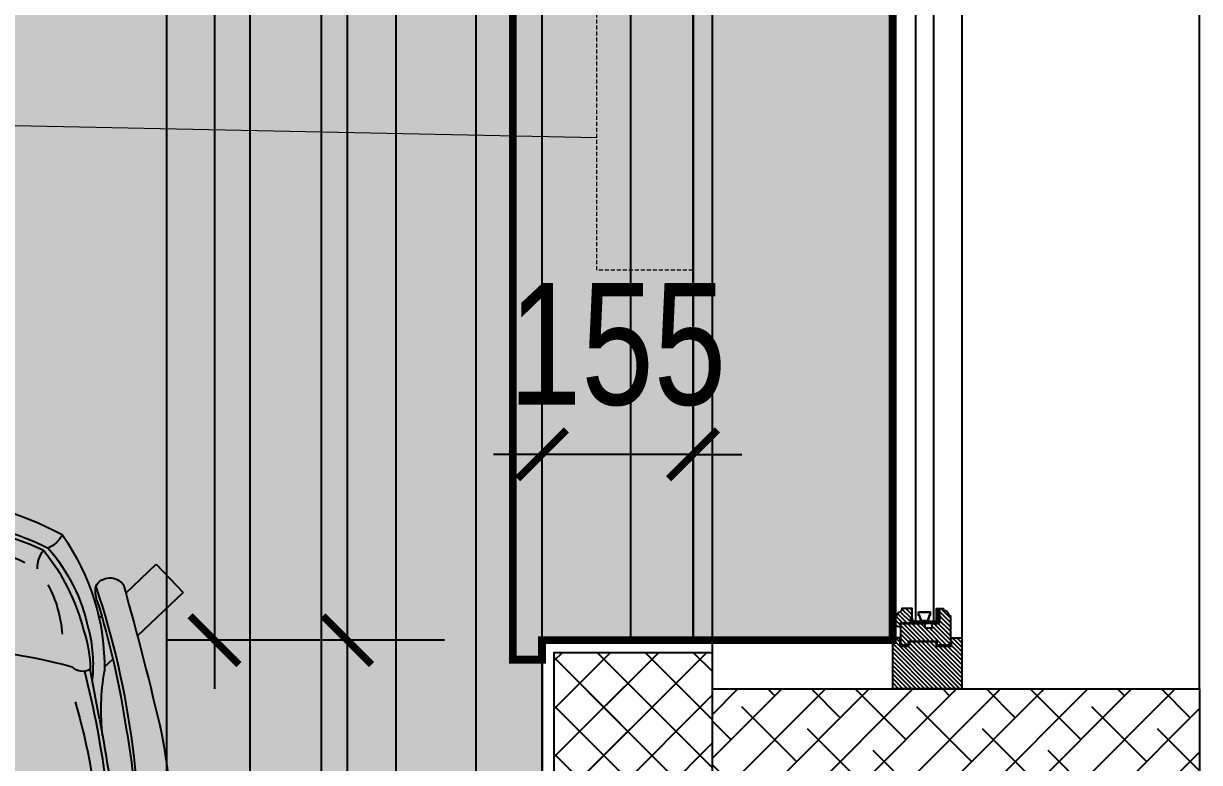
# Model space of a CAD drawing. Header units: metres. Extents: x -577923 to -19598, y 119734 to 247764.
# Drawn here: x -539580 to -538372, y 189088 to 189846 of the extents above; entities that cross this region are included whole.
import ezdxf

# ---------------------------------------------------------------- set-up
doc = ezdxf.new("R2010")
doc.units = ezdxf.units.M
doc.linetypes.add('HIDDEN', pattern=[9.524999999999999, 6.35, -3.175])
for name, color, linetype in [('ceiling', 232, 'Continuous'), ('cornice', 4, 'Continuous'), ('dim', 4, 'Continuous'), ('doors & windows', 4, 'Continuous'), ('floor', 172, 'Continuous'), ('floor hatch', 252, 'Continuous'), ('furniture', 34, 'Continuous'), ('Gypsum_wall', 3, 'Continuous'), ('wall', 5, 'Continuous'), ('windows', 7, 'Continuous')]:
    doc.layers.add(name, color=color, linetype=linetype)
doc.layers.add('Hitting', color=150, linetype='HIDDEN', lineweight=18)
doc.styles.add('KOTE', font='romrust.shx', dxfattribs={"width": 0.8})
doc.dimstyles.new('ayala 50', dxfattribs={"dimscale": 50, "dimtxt": 2.5, "dimasz": 1, "dimexe": 1, "dimexo": 2, "dimgap": 1, "dimtad": 1, "dimdec": 0, "dimzin": 9, "dimdsep": 46, "dimtxsty": 'KOTE', "dimblk": 'ARCHTICK', "dimcen": 0, "dimdle": 1, "dimclrd": 4, "dimclre": 4, "dimclrt": 3, "dimadec": 0, "dimazin": 0, "dimtfac": 0.6666666666666667, "dimtdec": 0, "dimtix": 1, "dimtmove": 2, "dimatfit": 0, "dimfxl": 1, "dimtvp": 1, "dimtolj": 1, "dimarcsym": 0})
pattern_1 = [(45, (0, 0), (-24.69570433294017, 24.69570433294017), []), (135, (0, 0), (-24.69570433294017, -24.69570433294017), [])]

# ---------------------------------------------------------------- blocks, each defined once
blk = doc.blocks.new('chair(top)')
h = blk.add_hatch(color=254)
edge = h.paths.add_edge_path()
edge.add_line((-268.7258775819937, 217.8700059060102), (-268.8082901656599, 220.8151209216048))
edge.add_ellipse((-264.8151906370331, 240.5647524405467), major_axis=(-14.24768031961131, 14.2476803196113), ratio=0.9999999999991576, start_angle=74.44572454939811, end_angle=123.5696855099821, ccw=False)
edge.add_ellipse((-269.2934629281954, 239.6549229735938), major_axis=(11.21819662684667, 11.21819662684667), ratio=0.9999999999996725, start_angle=64.62616845629191, end_angle=169.5417827002394, ccw=False)
edge.add_ellipse((-199.7111331898341, -330.5546092239638), major_axis=(-417.1423224938641, 417.1423224938641), ratio=0.9999999999999156, start_angle=304.4125378387086, end_angle=322.29530560955857, ccw=False)
edge.add_ellipse((-754.7219521359948, -2650.423126653714), major_axis=(-2103.410748130997, 2103.410748130997), ratio=0.9999999999999782, start_angle=300.10151816898457, end_angle=302.1137096617236, ccw=False)
edge.add_line((10.08759975196153, 224.2490111837433), (54.37378485003137, 271.0850518966581))
edge.add_line((54.37378485003137, 271.0850518966581), (83.43815236988303, 243.6030115671456))
edge.add_line((83.43815236988303, 243.6030115671456), (53.80265087159933, 212.2611935341083))
edge.add_ellipse((-754.7219521353836, -2650.423126653885), major_axis=(-2103.410748562303, 2103.410748562302), ratio=0.9999999998586856, start_angle=299.0562210493645, end_angle=299.2284193854286, ccw=False)
edge.add_ellipse((52.85564905080537, 196.0846871638896), major_axis=(-11.82700587491875, 11.82700587491875), ratio=0.9999999999995888, start_angle=163.7727397053436, end_angle=280.19489465516006, ccw=False)
edge.add_ellipse((56.92524343710102, 218.0836809898028), major_axis=(26.07484310239823, 26.07484310239823), ratio=0.9999999999998664, start_angle=207.1728532711554, end_angle=231.1979395816537, ccw=False)
edge.add_ellipse((-218.2791082765034, -674.8299108590254), major_axis=(634.6207870617633, 634.6207870617632), ratio=0.9999999999991646, start_angle=27.89886255482355, end_angle=28.91341477611117)
edge.add_line((30.40593617323611, 187.517371510723), (27.9968867872085, 184.9696168356822))
edge.add_ellipse((-548.4495624315896, -2001.232787197321), major_axis=(587.0701330397267, 2183.613920179248), ratio=0.3197021209612336, start_angle=353.4974769260804, end_angle=360.8664433436097, ccw=False)
edge.add_ellipse((-167.8147776433034, -4.695928454431851), major_axis=(-226.2741699807234, 226.2741699807234), ratio=0.9999999999999298, start_angle=199.8922707132662, end_angle=253.3134861441613, ccw=False)
edge.add_ellipse((-659.5039093939413, 1967.43085890685), major_axis=(-708.263130267219, 2147.366860089802), ratio=0.3197021209613926, start_angle=179.133556656394, end_angle=186.5025230739189, ccw=False)
edge.add_line((38.29691425853525, -183.1145302273944), (40.84466893356876, -185.5235796134257))
edge.add_ellipse((-255.6752539186273, 661.5673376411287), major_axis=(634.6207870683817, 634.6207870683816), ratio=0.9999999999921979, start_angle=244.2923420815168, end_angle=245.3068943028054)
edge.add_ellipse((69.03180125441577, -214.5590493780692), major_axis=(-26.07484310241184, 26.07484310241184), ratio=0.9999999999997788, start_angle=312.00781727580124, end_angle=336.03290358611747, ccw=False)
edge.add_ellipse((63.73835130673251, -192.8220598102162), major_axis=(-11.82700587491932, 11.82700587491932), ratio=0.9999999999995678, start_angle=173.010862202313, end_angle=289.4330171521126, ccw=False)
edge.add_ellipse((-901.7574218459631, 2604.070184822682), major_axis=(-2103.41074793095, 2103.410747930949), ratio=0.9999999996930369, start_angle=153.9773374616437, end_angle=154.1495357977531, ccw=False)
edge.add_line((65.58849095692858, -208.9202943118325), (96.93030898991856, -238.5557958101526))
edge.add_line((96.93030898991856, -238.5557958101526), (69.44826866047515, -267.6201633300552))
edge.add_line((69.44826866047515, -267.6201633300552), (22.61222794761125, -223.3339782319308))
edge.add_ellipse((-901.7574218456575, 2604.070184822791), major_axis=(-2103.410748130788, 2103.410748130788), ratio=0.9999999999994623, start_angle=151.0920471957012, end_angle=153.1042386884402, ccw=False)
edge.add_ellipse((-217.883832038744, 318.8691301071085), major_axis=(-417.1423224938707, 417.1423224938706), ratio=0.9999999999998921, start_angle=130.9104512478701, end_angle=148.7932190187255, ccw=False)
edge.add_ellipse((-255.4701187021274, -254.3392807485179), major_axis=(11.21819662684518, 11.21819662684518), ratio=0.9999999999997722, start_angle=103.66397415717847, end_angle=208.5795884010857, ccw=False)
edge.add_ellipse((-250.9479749099992, -254.9972533136533), major_axis=(-14.24768031964553, 14.24768031964553), ratio=0.9999999999990276, start_angle=-30.363928652567722, end_angle=18.76003230794572, ccw=False)
edge.add_line((-256.0392612595751, -235.5018284070575), (-256.4378955271532, -221.2561426769753))
edge.add_ellipse((-295.7004372587544, 195.4732743575805), major_axis=(-295.97715638611, 295.9771563861099), ratio=0.9999999999998843, start_angle=132.2876374217565, end_angle=140.3822860605126, ccw=False)
edge.add_line((-315.5082297867921, -222.63269972118), (-460.006585750496, -282.4357960835187))
edge.add_ellipse((-453.9273444394785, -258.2746066892141), major_axis=(-17.61704072573552, 17.61704072573552), ratio=0.9999999999999213, start_angle=14.089224986627073, end_angle=120.87687039063141, ccw=False)
edge.add_line((-475.3029883108975, -245.4760873628838), (-393.3400231896667, -211.5543235573568))
edge.add_ellipse((-64.68620707647642, -1.810101617313194), major_axis=(275.6863883864078, 275.6863883864078), ratio=0.9999999999999918, start_angle=136.6028784287194, end_angle=167.5456914886425, ccw=False)
edge.add_ellipse((-64.68620707647642, -1.810101617316832), major_axis=(-275.6863883864233, 275.6863883864233), ratio=0.9999999999998269, start_angle=15.660065368797405, end_angle=46.602878428724125, ccw=False)
edge.add_line((-404.5550088999589, 189.2269812489831), (-488.2866812199645, 218.5121440731491))
edge.add_ellipse((-467.6602035633114, 232.4860006397394), major_axis=(17.61704072573502, 17.61704072573502), ratio=0.9999999999996753, start_angle=62.32888646681948, end_angle=169.1165318708087, ccw=False)
edge.add_line((-475.0810695609252, 256.269419143191), (-346.3167110529757, 211.2340687151736))
edge.add_ellipse((-272.0076456527895, -200.6920375279806), major_axis=(-295.9771563863061, 295.9771563863061), ratio=0.999999999999935, start_angle=314.5507772149108, end_angle=325.22584737304743, ccw=False)
edge = h.paths.add_edge_path(flags=16)
edge.add_ellipse((-225.570224367184, 209.9252218375368), major_axis=(-24.10597093469982, 24.10597093469982), ratio=0.9999999999997591, start_angle=211.2676183798251, end_angle=251.1054033958742)
edge.add_ellipse((-239.1196741265012, -672.6916662506337), major_axis=(635.4793251658017, 635.4793251658017), ratio=0.9999999999999271, start_angle=395.1525654517351, end_angle=402.1833257481602, ccw=False)
edge.add_ellipse((-218.279108276547, -674.8299108590072), major_axis=(-634.6207870621439, 634.6207870621438), ratio=0.9999999999998513, start_angle=301.82686545011296, end_angle=306.4868929364221, ccw=False)
edge.add_line((-13.74636836636637, 199.0427600996118), (-21.89174788976379, 190.4283959105342))
edge.add_ellipse((-548.4495624315896, -2001.232787197321), major_axis=(587.0701330408556, 2183.613920179092), ratio=0.319702120963795, start_angle=4.802875289350225, end_angle=5.122785823531273)
edge.add_ellipse((-66.25761061967933, 425.8541437317363), major_axis=(-168.8879684536302, 168.8879684536301), ratio=0.9999999999999392, start_angle=128.689181425494, end_angle=144.6893949273848, ccw=False)
edge.add_ellipse((-278.8927535450784, -824.1789120136236), major_axis=(-728.069720567609, 728.0697205676091), ratio=0.9999999999995693, start_angle=-55.42886302752728, end_angle=-49.81566218188388)
edge = h.paths.add_edge_path(flags=16)
edge.add_ellipse((-42.33938688067428, -428.8929925017619), major_axis=(-168.8879684536613, 168.8879684536612), ratio=0.9999999999999521, start_angle=308.51636193005004, end_angle=324.51657543194045, ccw=False)
edge.add_ellipse((-659.5039093939413, 1967.43085890685), major_axis=(-708.2631302708895, 2147.366860089051), ratio=0.3197021209699953, start_angle=174.8772141763657, end_angle=175.1971247105425)
edge.add_line((-11.20838732554694, -191.3546305901727), (-2.594023136480246, -199.5000101135738))
edge.add_ellipse((-255.6752539187437, 661.5673376410887), major_axis=(-634.6207870618618, 634.6207870618617), ratio=0.9999999999993446, start_angle=146.7188639209919, end_angle=151.3788914073059, ccw=False)
edge.add_ellipse((-276.363632878827, 658.2669966050162), major_axis=(-635.4793251658646, 635.4793251658641), ratio=0.9999999999997161, start_angle=141.0224311092699, end_angle=148.0531914056933, ccw=False)
edge.add_ellipse((-213.4778395521716, -222.2110188643601), major_axis=(24.1059709346948, 24.1059709346948), ratio=0.9999999999999242, start_angle=292.1003534615298, end_angle=331.8765284087744)
edge.add_ellipse((-327.7865533689765, 822.2378003765989), major_axis=(-738.8796952597296, 738.8796952597297), ratio=0.9999999999996969, start_angle=143.0833324076496, end_angle=148.6141338056812)
at = {"color": 0}
for p, q in [((10.08759975196153, 224.2490111837433), (54.37378485003137, 271.0850518966545)), ((83.43815236988303, 243.6030115671529), (54.37378485003137, 271.0850518966545)), ((-327.5775521305623, 204.6800455477714), (-475.0810695609252, 256.269419143191)), ((53.80265087159933, 212.2611935341083), (83.43815236988303, 243.6030115671492)), ((-404.5550088999589, 189.2269812489831), (-488.2866812199645, 218.5121440731491)), ((-268.2163645970286, 199.6619328683955), (-268.8082901656599, 220.8151209216048)), ((-21.89174788976379, 190.4283959105305), (-13.74636836636637, 199.0427600996118)), ((-75.48967101048038, 185.1764377170548), (-24.16564088818268, 175.8014779471596)), ((27.9968867872085, 184.9696168356822), (30.40593617323611, 187.517371510723)), ((107.3398084499058, -126.8196339086753), (121.9489233599888, -140.4788345274683)), ((-65.01613684107724, -189.1081845535045), (-14.2966859578446, -176.8777617977285)), ((-11.20838732556149, -191.3546305901655), (-2.594023136480246, -199.5000101135738)), ((38.29691425853525, -183.1145302273981), (40.84466893356876, -185.5235796134257)), ((-393.3400231896667, -211.5543235573568), (-475.3029883108975, -245.4760873628838)), ((-256.6311868282064, -214.3486403538482), (-256.0392612595751, -235.5018284070575)), ((65.58849095692858, -208.9202943118325), (96.93030898991856, -238.5557958101526)), ((-315.6188610171375, -222.6784863329704), (-460.006585750496, -282.4357960835187)), ((22.61222794761125, -223.3339782319308), (69.4482686604606, -267.6201633300589)), ((96.93030898991856, -238.5557958101563), (69.4482686604606, -267.6201633300589))]:
    blk.add_line(p, q, dxfattribs=at)
for centre, major_axis, ratio, start_param, end_param in [((-467.6602035633114, 232.4860006397394), (-17.61704072573153, 17.61704072573153), 0.9999999999996958, -0.4829520388474187, 1.380843973905084), ((-269.2934629281954, 239.6549229735938), (11.21819662684459, 11.21819662684459), 0.9999999999996083, 1.127939422510819, 3.754533569509473), ((-199.7111331898341, -330.5546092239638), (-417.142322493864, 417.1423224938642), 0.999999999999916, -0.9701842375422975, -0.658071060571439), ((-754.7219521359657, -2650.423126653717), (2103.410748130088, 2103.410748130087), 0.9999999999992716, 0.5071267255587925, 0.5604899686269389), ((-264.54363499998, 240.8816365198581), (14.52539675992373, 14.52539675992373), 0.9999999999992834, 2.877054109961037, 3.880504056685858), ((-212.3372297121387, -631.7594183345209), (-606.6008140146446, 606.6008140146447), 0.999999999999912, -1.109562378968135, -0.7157752201058359), ((-272.0076456528041, -200.6920375279806), (-295.9771563863455, 295.9771563863455), 0.9999999999999962, -0.793244336637264, -0.6069234579313644), ((-218.996253493955, 634.6684616142229), (294.7986010413947, 294.7986010413946), 0.999999999999832, 3.815218156581885, 3.902831687238235), ((-265.0786304672074, 222.1614568777877), (0.223933229909275, 0.223933229909275), 0.999999999985031, 1.86914438863439, 3.536355757859214), ((-257.463549141743, 185.4177334128435), (26.677194891962, 26.677194891962), 0.9999999999980165, 0.8383478686643068, 0.9962201220589038), ((-225.6579813017015, 756.9779987772672), (-379.4110909380073, 379.4110909380074), 0.9999999999998536, 2.282434797790377, 2.350300831238549), ((-246.5387414926663, -70.94216794437307), (-208.1142977247922, 208.1142977247922), 0.9999999999995169, -0.7944892665429938, -0.7414807916117142), ((-205.0126554415037, -226.5385492308378), (-319.3128716225431, 319.3128716225431), 0.9999999999998874, -0.8076679132340324, -0.6992587703622899), ((-228.9706138271431, 212.6711950944664), (-3.685190877627701, 3.685190877627702), 0.9999999999976901, -1.302835839238257, -0.7668235589418706), ((-229.1573701032321, 180.887371274559), (-27.95410382369728, 27.95410382369729), 0.9999999999998069, -1.350670574225882, -0.7939242035359348), ((-225.570224367184, 209.9252218375368), (-24.10597093469959, 24.10597093469959), 0.9999999999998869, 3.538483607369089, 4.382616058806517), ((-239.1196741265012, -672.6916662506337), (635.4793251657975, 635.4793251657974), 0.9999999999999218, 0.6135280076555872, 0.7362379237466978), ((-284.3064884749183, -211.7034959422163), (-295.9771563862092, 295.9771563862092), 0.9999999999999063, -0.8233857642569696, -0.4940114430146763), ((-205.5406695541169, 78.95897964039978), (-96.1777976965524, 96.17779769655242), 0.9999999999997707, -0.6315818166713134, -0.30650278543162), ((-227.8863733700709, 215.2797709205297), (-1.72057193039827, 1.72057193039827), 0.9999999999967231, 3.023895299804479, 4.83682138223733), ((-223.6543698022142, 187.3157356743213), (-22.04777923979486, 22.04777923979487), 0.9999999999993134, 4.243185449467387, 4.971126998669017), ((-218.2791082765616, -674.8299108590072), (-634.6207870620703, 634.6207870620705), 0.9999999999998939, -1.084869454722596, -0.9339799112316637), ((52.85564905080537, 196.0846871638896), (-11.82700587491875, 11.82700587491875), 0.9999999999995888, 2.858373532869894, 4.890323459011205), ((-279.1277403439308, -218.7589347211979), (-295.9771563863034, 295.9771563863035), 0.9999999999998864, -0.8233857642570708, -0.4940114430147511), ((-263.4396234798623, -764.5135380489774), (-681.6704228441729, 681.670422844173), 0.9999999999999404, -1.033988474929463, -0.7856146672856712), ((-278.8927535450493, -824.1789120136273), (-728.0697205669901, 728.0697205669902), 0.9999999999999567, -0.9842527318439857, -0.8696787768969425), ((-64.68620707647642, -1.810101617316832), (-275.6863883864401, 275.6863883864402), 0.9999999999999973, 0.2733197017629434, 0.8133736694877909), ((-64.68620707647642, -1.810101617316832), (-270.0617312782004, 270.0617312782004), 0.9999999999999972, 0.2827795221934541, 0.8133736694877953), ((-410.5318224100774, 144.9258322912283), (-27.49263066949573, 27.49263066949573), 0.9999999999999265, 4.438288973810573, 5.206777512342492), ((-229.3899044121645, -412.7541804375833), (-422.9538282293844, 422.9538282293844), 0.9999999999999293, -1.076511597121385, -0.6020349330795471), ((-66.25761061967933, 425.8541437317363), (-168.8879684536001, 168.8879684536001), 0.9999999999999085, 2.246049927571246, 2.525306334201293), ((-548.4495624315896, -2001.232787197321), (587.070133039725, 2183.613920179243), 0.3197021209613728, -0.1134904373267702, 0.08940947949422928), ((56.92524343710102, 218.0836809898028), (-26.07484310244038, 26.07484310244038), 0.9999999999994462, 2.069394451264315, 2.464368942731535), ((-19.40055086740176, 32.45492723689313), (-103.3723086186273, 103.3723086186274), 0.9999999999998354, -1.043338318194928, -0.6777708184690228), ((-11.68627882916189, 168.0753543276296), (10.37852262089191, 10.37852262089191), 0.9999999999996537, 1.801840403774142, 3.18673180230197), ((-26.35622059737216, 43.40956021261809), (-93.6280367220868, 93.62803672208682), 0.9999999999999528, -1.108817819540306, -0.8019428276806895), ((-21.7194618392532, -7.837163405176398), (131.4617060589698, 131.4617060589698), 0.9999999999999908, 0.07103730960031739, 0.570694954984682), ((-650.8439131820196, -9.247181322436518), (460.26259335768, 460.2625933576799), 0.9999999999999509, 5.511994174035144, 5.756436210047836), ((-37.00312651848071, -38.86902561802344), (-151.6096374676092, 151.6096374676092), 0.9999999999997238, -1.465989034129342, -1.033871354875439), ((3.339296885838849, 22.6213354262909), (88.09684735578182, 88.0968473557818), 0.9999999999998872, 0.2916496971965489, 0.7169744699224708), ((126.8523993714334, 120.8587927128065), (20.67831095704464, 20.67831095704464), 0.9999999999992967, 1.244159130468729, 1.942153830467003), ((-167.8147776433034, -4.695928454450041), (-226.2741699807216, 226.2741699807216), 0.9999999999999346, 3.4887782732345, 4.421154372920699), ((-70.45588349200261, -1.971553356150253), (-251.84697260246, 251.8469726024601), 0.9999999999999514, 0.3729909171842971, 0.8133736694878078), ((79.36425234892522, 152.9096430823629), (22.09207425052567, 22.09207425052566), 0.999999999999356, 3.910415488281132, 4.562667802240806), ((-186.608609732255, -4.543462701294629), (-221.8780491035966, 221.8780491035968), 0.9999999999998669, 3.952805259139653, 4.362277162439131), ((-175.765761853414, -4.247718547881959), (-217.743680197076, 217.743680197076), 0.9999999999999066, 3.952789121619202, 4.387584914305041), ((-153.0807297657302, -4.283628443412454), (186.6209724193957, 186.6209724193957), 0.9999999999999563, 5.525762649872446, 5.940487126817846), ((-153.0807297657302, -4.283628443343332), (186.6209724194643, 186.6209724194643), 0.9999999999999141, 5.111038172926849, 5.525762649872204), ((-186.5706740488531, -5.899140995043126), (221.8780491036628, 221.8780491036627), 0.9999999999998429, 5.118451810510898, 5.527923713810384), ((-175.7282550434757, -5.588070520843758), (-217.7436801970631, 217.7436801970632), 0.9999999999999406, 3.52234773185016, 3.957143524536046), ((-70.45588349200261, -1.97155335615389), (-251.846972602529, 251.846972602529), 0.9999999999997325, 0.8133736694879277, 1.253756421791367), ((-650.3425596018787, -27.16366799540629), (-460.2625933576238, 460.262593357624), 0.9999999999998148, 3.72429276290228, 3.968734798914982), ((-64.68620707647642, -1.810101617316832), (-275.6863883864777, 275.6863883864779), 0.999999999999806, 0.8133736694878859, 1.353427637212674), ((-64.68620707647642, -1.810101617316832), (-270.0617312781703, 270.0617312781703), 0.9999999999999671, 0.8133736694878104, 1.343967816782137), ((87.7910454046505, -148.2321687261137), (22.09207425051094, 22.09207425051094), 0.9999999999998455, 0.2056721903244237, 0.8579245042842272), ((4.599097730504582, -22.39919686567009), (-88.0968473558013, 88.09684735580132), 0.9999999999998179, 2.480569195847981, 2.905893968573967), ((-39.11884900723817, 36.73891910473685), (151.6096374676113, 151.6096374676113), 0.9999999999998019, 4.231415020645869, 4.663532699899801), ((-22.12374262225057, 6.610307497368922), (-131.4617060589726, 131.4617060589726), 0.9999999999998674, 2.626848710785713, 3.126506356170106), ((-2.268911149876658, -168.4658597088273), (-10.37852262088943, 10.37852262088943), 0.9999999999997222, 0.01081186346840668, 1.395703261996232), ((-23.8874352833227, -44.81551871414558), (93.62803672210792, 93.62803672210791), 0.999999999999948, 3.999486493451179, 4.306361485310775), ((-255.7074681394151, 306.0402396430727), (-357.2825548735469, 357.282554873547), 0.9999999999999183, 2.212389642273598, 2.633478913276216), ((-247.3340929910046, 618.8965246472799), (-606.600814014658, 606.600814014658), 0.9999999999999425, 2.342522559081317, 2.736309717943634), ((-305.780371738525, 748.5851650539116), (-681.6704228442118, 681.6704228442118), 0.9999999999999303, 2.412362006261237, 2.660735813905037), ((-255.6752539187291, 661.5673376410923), (634.620787062117, 634.6207870621168), 0.9999999999999492, 4.131523577002064, 4.282413120493006), ((-17.55525318927539, -33.48905435172492), (-103.3723086186235, 103.3723086186235), 0.9999999999999803, 2.30451815744461, 2.670085657170468), ((69.03180125441577, -214.5590493780692), (-26.07484310240746, 26.07484310240747), 0.9999999999998431, -0.8376216037563717, -0.4426471122890365), ((63.73835130673251, -192.8220598102162), (11.82700587491863, 11.82700587491863), 0.9999999999996483, 4.590405513938742, 6.622355440079944), ((-401.7848849478323, -167.6567335483742), (27.49263066950813, 27.49263066950813), 0.9999999999997372, 4.27395146060771, 5.042439999139619), ((-324.5459165309294, 807.2930044605491), (-728.0697205668938, 728.0697205668939), 0.999999999999689, 2.496426115872383, 2.611000070819437), ((-42.33938688064518, -428.8929925017583), (-168.8879684536203, 168.8879684536204), 0.9999999999998903, -0.8985589952256328, -0.6193025885958406), ((-290.9243460964208, 202.8072774784632), (-295.9771563863219, 295.9771563863219), 0.9999999999999174, 2.120758781990292, 2.450133103232607), ((-295.7004372587398, 195.4732743575842), (-295.977156386233, 295.977156386233), 0.9999999999999004, 2.120758781990166, 2.450133103232456), ((-200.8034991469904, -90.32962989480075), (96.17779769653342, 96.1777976965334), 0.9999999999995393, 3.504046451202118, 3.829125482441774), ((-212.8293467210606, -199.5297750641112), (22.04777923979715, 22.04777923979715), 0.9999999999992665, 4.509601974280856, 5.237543523482532), ((-213.4778395521716, -222.211018864371), (24.10597093468131, 24.1059709346813), 0.99999999999999, 5.098112914143228, 5.942245365581105), ((-276.3636328788416, 658.2669966050125), (635.4793251660293, 635.4793251660293), 0.9999999999999992, 4.03210206881869, 4.154811984909794), ((-901.7574218455557, 2604.070184822824), (-2103.410748130856, 2103.410748130856), 0.9999999999995024, 2.637053697143621, 2.690416940211761), ((-218.6832215179602, -193.4192079029162), (27.95410382370221, 27.95410382370221), 0.9999999999999445, 3.991467869306629, 4.548214239996422), ((-215.4909279779968, -227.6867121607211), (1.720571930402755, 1.720571930402754), 0.9999999999981636, 4.643907590717196, 6.456833673143568), ((-255.4701187021274, -254.3392807485179), (11.21819662684615, 11.21819662684615), 0.9999999999998342, 1.0138064230565, 3.640400570054439), ((-250.6591234809312, -255.2984556304327), (-14.5253967599462, 14.5253967599462), 0.9999999999986536, -0.6829603909156489, 0.3204895558082239), ((-183.1617391857144, -645.9219709149475), (-294.7986010416971, 294.7986010416972), 0.9999999999999909, -0.7052880214676513, -0.6176744908113412), ((-252.240148354962, -236.6374881761367), (0.2239332299078862, 0.2239332299078861), 0.9999999999947435, 1.231984234706244, 2.899195603922476), ((-246.6917595290288, -199.525413872776), (-26.67719489185014, 26.67719489185014), 0.9999999999994872, 2.201323543712335, 2.359195797106915), ((-182.9732699608721, -768.4126480204868), (-379.411090937828, 379.411090937828), 0.9999999999998536, -0.7235534922631026, -0.6556874588149292), ((-250.1201608865813, 57.04425797130898), (-208.1142977253082, 208.1142977253082), 0.9999999999997935, 2.368228130586899, 2.421236605518206), ((-217.3602903885621, 214.7193688072402), (-319.3128716225934, 319.3128716225934), 0.9999999999998963, 2.326006109337782, 2.434415252209497), ((-216.7193480804854, -225.1428510676487), (3.685190877631348, 3.685190877631346), 0.9999999999971941, 3.96436722471106, 4.500379505009204), ((-453.9273444394785, -258.2746066892141), (-17.61704072572982, 17.61704072572982), 0.9999999999999134, 0.245903365070598, 2.109699377822958), ((-217.8838320387586, 318.8691301071085), (-417.1423224938907, 417.1423224938907), 0.9999999999998979, 2.284818399546905, 2.596931576517783)]:
    blk.add_ellipse(centre, major_axis=major_axis, ratio=ratio, start_param=start_param, end_param=end_param, dxfattribs=at)
at = {"color": 0, "extrusion": (0, 0, -1)}
blk.add_ellipse((-659.5039093939413, 1967.43085890685), major_axis=(-708.2631302672345, 2147.366860089796), ratio=0.3197021209613486, start_param=3.028102216263012, end_param=3.231002133084019, dxfattribs=at)
blk = doc.blocks.new('rqeq')
h = blk.add_hatch()
h.set_pattern_fill('ANSI31', color=4, angle=-90.00000000000001, style=0)
h.set_pattern_definition([(315, (-7117.473120226117, 123984.8033179836), (2.245064030267289, 2.245064030267288), [])])
edge = h.paths.add_edge_path()
edge.add_line((12.48749999998836, 67.125), (12.48749999998836, 82.5))
edge.add_line((12.48749999998836, 82.5), (16.23749999998836, 82.5))
edge.add_line((16.23749999998836, 82.5), (16.23749999998836, 81))
edge.add_arc((16.23750000000291, 75.00000000001455), 5.999999999985448, -1.389821591146756e-10, 90.00000000013893, ccw=False)
edge.add_line((22.23749999998836, 75), (23.73749999998836, 75))
edge.add_line((23.73749999998836, 75), (23.73750000004657, 45))
edge.add_line((23.73750000004657, 45), (10.23749999998836, 45))
edge.add_line((10.23749999998836, 45), (10.23749999998836, 48.75))
edge.add_line((10.23749999998836, 48.75), (-19.76250000001164, 48.75))
edge.add_line((-19.76250000001164, 48.75), (-19.76250000001164, 45))
edge.add_line((-19.76250000001164, 45), (-27.26250000001164, 45))
edge.add_line((-27.26250000001164, 45), (-27.26250000001164, 67.125))
edge.add_line((-27.26250000001164, 67.125), (-2.512500000011642, 67.125))
edge.add_line((-2.512500000011642, 67.125), (-2.512500000011642, 62.625))
edge.add_line((-2.512500000011642, 62.625), (4.987499999988358, 62.625))
edge.add_line((4.987499999988358, 62.625), (4.987499999988358, 67.125))
edge.add_line((4.987499999988358, 67.125), (12.48749999998836, 67.125))
h.paths.add_polyline_path([(24.73749999998836, 52.5), (35.51250000006985, 52.5), (35.51250000006985, 0), (-35.51250000001164, 0), (-35.51250000001164, 52.5), (-28.26250000001164, 52.5), (-28.26250000001164, 44), (-18.76250000001164, 44), (-18.76250000001164, 48.75), (9.237499999988358, 48.75), (9.237499999988358, 44), (24.73750000004657, 44)])
edge = h.paths.add_edge_path()
edge.add_line((-16.98749999993015, 67.875), (-16.98749999993015, 73.125))
edge.add_line((-16.98749999993015, 73.125), (-15.48749999993015, 73.125))
edge.add_line((-15.48749999993015, 73.125), (-15.48749999993015, 82.5))
edge.add_line((-15.48749999993015, 82.5), (-25.98749999993015, 82.5))
edge.add_arc((-29.85369950218969, 82.41258965158168), 3.86718750001633, -71.27921178446888, 1.2951713873516155, ccw=False)
edge.add_arc((-27.37130049767546, 75.08741034842171), 3.86718750001156, 108.7207882154792, 181.2951713874035)
edge.add_line((-31.23749999993015, 75), (-32.51250000001164, 75))
edge.add_line((-32.51250000001164, 75), (-32.51250000001164, 64.6875))
edge.add_line((-32.51250000001164, 64.6875), (-27.48749999993015, 63.75))
edge.add_line((-27.48749999993015, 63.75), (-27.48749999993015, 67.875))
edge.add_line((-27.48749999993015, 67.875), (-16.98749999993015, 67.875))
at = {"ltscale": 10}
h = blk.add_hatch(dxfattribs=at)
h.set_pattern_fill('ANGLE', color=4, scale=0.1125, angle=-135.0000000000001, style=0)
h.set_pattern_definition([(134.9999999999998, (-591.7001955174492, -1929.776431859165), (0.5556533474911537, 0.5556533474911538), [0.5714999999999999, -0.2143125]), (44.99999999999999, (-591.7001955174492, -1929.776431859165), (0.5556533474911537, -0.5556533474911538), [0.5714999999999999, -0.2143125])])
h.paths.add_polyline_path([(12.48749999998836, 79.5), (9.487499999988358, 79.5), (9.487499999988358, 82.5), (12.48749999998836, 82.5)])
h = blk.add_hatch(dxfattribs=at)
h.set_pattern_fill('BRASS', color=4, scale=0.225, angle=-135.0000000000001, style=0)
h.set_pattern_definition([(134.9999999999998, (-591.7001955174492, -1929.776431859165), (1.01027881362028, 1.010278813620279), []), (134.9999999999998, (-591.1950561105623, -1929.271292452351), (1.01027881362028, 1.010278813620279), [0.7143749999999999, -0.3571874999999999])])
h.paths.add_polyline_path([(12.48749999998836, 70.5), (9.487499999988358, 70.5), (9.487499999988358, 79.5), (12.48749999998836, 79.5)])
h = blk.add_hatch(dxfattribs=at)
h.set_pattern_fill('ANGLE', color=4, scale=0.1125, angle=-135.0000000000001, style=0)
h.set_pattern_definition([(134.9999999999998, (-601.4501955173328, -1933.901431859165), (0.5556533474911537, 0.5556533474911538), [0.5714999999999999, -0.2143125]), (44.99999999999999, (-601.4501955173328, -1933.901431859165), (0.5556533474911537, -0.5556533474911538), [0.5714999999999999, -0.2143125])])
edge = h.paths.add_edge_path()
edge.add_line((-16.76250000001164, 67.50809966842644), (-16.76250000001164, 72))
edge.add_arc((-16.01250000001164, 71.4375), 0.9375, 36.86989764584399, 143.130102354156, ccw=False)
edge.add_line((-15.26250000001164, 72), (-15.26250000001164, 67.50809966842644))
edge.add_arc((-16.01250000001164, 68.05069299112608), 0.9256929911359603, 215.8841497802597, 324.1158502197402, ccw=False)
h = blk.add_hatch(dxfattribs=at)
h.set_pattern_fill('ANGLE', color=4, scale=0.1125, angle=-135.0000000000001, style=0)
h.set_pattern_definition([(134.9999999999998, (-601.4501955173328, -1929.776431859165), (0.5556533474911537, 0.5556533474911538), [0.5714999999999999, -0.2143125]), (44.99999999999999, (-601.4501955173328, -1929.776431859165), (0.5556533474911537, -0.5556533474911538), [0.5714999999999999, -0.2143125])])
edge = h.paths.add_edge_path()
edge.add_line((-15.26250000001164, 67.125), (-15.26250000001164, 69.375))
edge.add_line((-15.26250000001164, 69.375), (-13.76250000001164, 69.375))
edge.add_arc((-14.05959115660513, 68.25), 1.163566996492276, -75.20698239172799, 75.20698239172799, ccw=False)
edge.add_line((-13.76250000001164, 67.125), (-15.26250000001164, 67.125))
at = {"color": 8}
for p, q in [((-35.51250000001164, 52.5), (-35.51250000024447, 773.4375485439086)), ((35.51249999983702, 776.5000000000291), (35.51250000006985, 52.49999999998545))]:
    blk.add_line(p, q, dxfattribs=at)
at = {"color": 7}
for p, q in [((-12.01709572016262, 739.7500000001164), (-12.01709571992978, 69.37500000001455)), ((6.242786110960878, 739.7500000001164), (6.242786111193709, 69.37500000001455))]:
    blk.add_line(p, q, dxfattribs=at)
for p, q in [((-15.26250000001164, 69.375), (9.487499999988358, 69.375)), ((-27.26250000001164, 52.5), (-35.51250000001164, 52.5)), ((10.23749999998836, 45), (10.23749999998836, 48.75))]:
    blk.add_line(p, q)
at = {"color": 4, "ltscale": 10}
for p, q in [((10.23749999998836, 69.375), (-13.01250000001164, 67.125)), ((10.23749999998836, 67.125), (-13.01250000001164, 69.375))]:
    blk.add_line(p, q, dxfattribs=at)
at = {"color": 7}
blk.add_lwpolyline([(-16.98749999993015, 67.875), (-16.98749999993015, 73.125), (-15.48749999993015, 73.125), (-15.48749999993015, 82.5), (-25.98749999993015, 82.5, -0.3276927682058993), (-28.61249999993015, 78.75, 0.327692768206401), (-31.23749999993015, 75), (-32.51250000001164, 75), (-32.51250000001164, 64.6875), (-27.48749999993015, 63.75), (-27.48749999993015, 67.875), (-16.98749999993015, 67.875)], format="xyb", close=True, dxfattribs=at)
blk.add_lwpolyline([(12.48749999998836, 67.125), (12.48749999998836, 82.5), (16.23749999998836, 82.5), (16.23749999998836, 81, -0.4142135623745157), (22.23749999998836, 75), (23.73749999998836, 75), (23.73750000004657, 45), (10.23749999998836, 45), (10.23749999998836, 48.75), (-19.76250000001164, 48.75), (-19.76250000001164, 45), (-27.26250000001164, 45), (-27.26250000001164, 67.125), (-2.512500000011642, 67.125), (-2.512500000011642, 62.625), (4.987499999988358, 62.625), (4.987499999988358, 67.125), (12.48749999998836, 67.125)], format="xyb", dxfattribs=at)
for points in [[(-8.887154807103798, 79.124741093794), (3.112845198367722, 79.124741093794), (3.112845198367722, 75.374741093794), (2.362845198367722, 75.374741093794), (0.53784710803302, 69.374741093794), (-6.312156716885511, 69.374741093794), (-8.137154807103798, 75.374741093794), (-8.887154807103798, 75.374741093794)], [(-8.512154807103798, 78.749741093794), (2.737845198367722, 78.749741093794), (2.737845198367722, 75.749741093794), (2.096190934069455, 75.749741093794), (0.2711928437347524, 69.749741093794), (-6.045502452529036, 69.749741093794), (-7.87050054280553, 75.749741093794), (-8.512154807103798, 75.749741093794)]]:
    blk.add_lwpolyline(points, close=True, dxfattribs=at)
at = {"color": 4, "ltscale": 10}
for points in [[(12.48749999998836, 79.5), (9.487499999988358, 79.5), (9.487499999988358, 82.5), (12.48749999998836, 82.5)], [(12.48749999998836, 70.5), (9.487499999988358, 70.5), (9.487499999988358, 79.5), (12.48749999998836, 79.5)], [(-13.01250000001164, 67.125), (-13.01250000001164, 69.375), (10.23749999998836, 69.375), (10.23749999998836, 67.125)]]:
    blk.add_lwpolyline(points, close=True, dxfattribs=at)
for points in [[(-16.76250000001164, 67.50809966842644), (-16.76250000001164, 72, -0.4999999999999999), (-15.26250000001164, 72), (-15.26250000001164, 67.50809966842644, -0.510799557915087)], [(-15.26250000001164, 67.125), (-15.26250000001164, 69.375), (-13.76250000001164, 69.375, -0.7702007465767019), (-13.76250000001164, 67.125)]]:
    blk.add_lwpolyline(points, format="xyb", close=True, dxfattribs=at)
at = {"color": 7}
blk.add_lwpolyline([(24.73749999998836, 52.5), (35.51250000006985, 52.5), (35.51250000006985, 0), (-35.51250000001164, 0), (-35.51250000001164, 52.5), (-28.26250000001164, 52.5), (-28.26250000001164, 44), (-18.76250000001164, 44), (-18.76250000001164, 48.75), (9.237499999988358, 48.75), (9.237499999988358, 44), (24.73750000004657, 44), (24.73749999998836, 52.5)], dxfattribs=at)
blk = doc.blocks.new('_ArchTick')
at = {"color": 0, "linetype": 'ByBlock', "const_width": 0.15}
blk.add_lwpolyline([(-0.5, -0.5), (0.5, 0.5)], dxfattribs=at)
blk = doc.blocks.new('*D640')
at = {"layer": 'Defpoints', "color": 0, "linetype": 'ByBlock', "transparency": 16777216}
for p in [(-539047.1574954535, 190773.2734078205), (-539247.1333975408, 189213.2734078205), (-539047.1574954535, 189213.2734078205)]:
    blk.add_point(p, dxfattribs=at)
at = {"layer": 'dim', "color": 4, "linetype": 'ByBlock', "lineweight": -2, "transparency": 16777216}
for p, q in [((-539247.1333975408, 190823.2734078205), (-539247.1333975408, 189163.2734078205)), ((-539147.1574954535, 190773.2734078205), (-539297.1333975408, 190773.2734078205)), ((-539147.1574954535, 189213.2734078205), (-539297.1333975408, 189213.2734078205))]:
    blk.add_line(p, q, dxfattribs=at)
at = {"layer": 'dim', "color": 4, "linetype": 'ByBlock', "lineweight": -2, "transparency": 16777216, "xscale": 50, "yscale": 50, "zscale": 50}
for p, rotation in [((-539247.1333975408, 190773.2734078205), 90), ((-539247.1333975408, 189213.2734078205), 270)]:
    blk.add_blockref('_ArchTick', p, dxfattribs=dict(at, rotation=rotation))
at = {"layer": 'dim', "color": 3, "linetype": 'ByBlock', "transparency": 16777216, "insert": (-539359.6333975408, 189993.2734078204), "char_height": 125, "attachment_point": 5, "rotation": 90, "style": 'KOTE'}
blk.add_mtext('\\A1;1560', dxfattribs=at)
blk = doc.blocks.new('*D641')
at = {"layer": 'Defpoints', "color": 0, "linetype": 'ByBlock', "transparency": 16777216}
for p in [(-539047.1574954535, 189213.2734078205), (-539247.1333975408, 188483.2734078206), (-539047.1574954535, 188483.2734078206)]:
    blk.add_point(p, dxfattribs=at)
at = {"layer": 'dim', "color": 4, "linetype": 'ByBlock', "lineweight": -2, "transparency": 16777216}
for p, q in [((-539247.1333975408, 189263.2734078205), (-539247.1333975408, 188433.2734078206)), ((-539147.1574954535, 189213.2734078205), (-539297.1333975408, 189213.2734078205)), ((-539147.1574954535, 188483.2734078206), (-539297.1333975408, 188483.2734078206))]:
    blk.add_line(p, q, dxfattribs=at)
at = {"layer": 'dim', "color": 4, "linetype": 'ByBlock', "lineweight": -2, "transparency": 16777216, "xscale": 50, "yscale": 50, "zscale": 50}
for p, rotation in [((-539247.1333975408, 189213.2734078205), 90), ((-539247.1333975408, 188483.2734078206), 270)]:
    blk.add_blockref('_ArchTick', p, dxfattribs=dict(at, rotation=rotation))
at = {"layer": 'dim', "color": 3, "linetype": 'ByBlock', "transparency": 16777216, "insert": (-539359.6333975408, 188848.2734078205), "char_height": 125, "attachment_point": 5, "rotation": 90, "style": 'KOTE'}
blk.add_mtext('\\A1;730', dxfattribs=at)
blk = doc.blocks.new('*D642')
at = {"layer": 'Defpoints', "color": 0, "linetype": 'ByBlock', "transparency": 16777216}
for p in [(-539047.1574954535, 189403.8883596828), (-539047.1574954535, 189213.2734078205), (-538892.1574954535, 189213.2734078205)]:
    blk.add_point(p, dxfattribs=at)
at = {"layer": 'dim', "color": 4, "linetype": 'ByBlock', "lineweight": -2, "transparency": 16777216}
for p, q in [((-539047.1574954535, 189313.2734078205), (-539047.1574954535, 189453.8883596828)), ((-538892.1574954535, 189313.2734078205), (-538892.1574954535, 189453.8883596828)), ((-539047.1574954535, 189403.8883596828), (-539097.1574954535, 189403.8883596828)), ((-538892.1574954535, 189403.8883596828), (-539047.1574954535, 189403.8883596828)), ((-538892.1574954535, 189403.8883596828), (-538842.1574954535, 189403.8883596828))]:
    blk.add_line(p, q, dxfattribs=at)
at = {"layer": 'dim', "color": 4, "linetype": 'ByBlock', "lineweight": -2, "transparency": 16777216, "xscale": 50, "yscale": 50, "zscale": 50}
blk.add_blockref('_ArchTick', (-539047.1574954535, 189403.8883596828), dxfattribs=at)
at = {"layer": 'dim', "color": 4, "linetype": 'ByBlock', "lineweight": -2, "transparency": 16777216, "xscale": 50, "yscale": 50, "zscale": 50, "rotation": 180}
blk.add_blockref('_ArchTick', (-538892.1574954535, 189403.8883596828), dxfattribs=at)
at = {"layer": 'dim', "color": 3, "linetype": 'ByBlock', "transparency": 16777216, "insert": (-538969.6574954535, 189516.3883596828), "char_height": 125, "attachment_point": 5, "style": 'KOTE'}
blk.add_mtext('\\A1;155', dxfattribs=at)
blk = doc.blocks.new('www')
h = blk.add_hatch()
h.set_pattern_fill('ANSI33', color=0, style=0)
h.set_pattern_definition([(45, (34792.0960888564, -128871.1261234584), (-4.490128060534576, 4.490128060534577), []), (45, (34796.5862188564, -128871.1261234584), (-4.490128060534576, 4.490128060534577), [3.175, -1.5875])])
h.paths.add_polyline_path([(0, 663.0901776042301), (-141.196893263259, 663.0901776042301), (-141.196893263259, -663.0901776042301), (0, -663.0901776042301)])
at = {"color": 0}
blk.add_lwpolyline([(0, 663.0901776042301), (-141.196893263259, 663.0901776042301), (-141.196893263259, -663.0901776042301), (0, -663.0901776042301)], close=True, dxfattribs=at)
blk = doc.blocks.new('*D1219')
at = {"layer": 'Defpoints', "color": 0, "linetype": 'ByBlock', "transparency": 16777216}
for p in [(-539047.1574954535, 190773.2734078205), (-539383.4732881514, 189213.2734078205), (-539047.1574954535, 189213.2734078205)]:
    blk.add_point(p, dxfattribs=at)
at = {"layer": 'windows', "color": 4, "linetype": 'ByBlock', "lineweight": -2, "transparency": 16777216}
for p, q in [((-539383.4732881514, 190823.2734078205), (-539383.4732881514, 189163.2734078205)), ((-539147.1574954535, 190773.2734078205), (-539433.4732881514, 190773.2734078205)), ((-539147.1574954535, 189213.2734078205), (-539433.4732881514, 189213.2734078205))]:
    blk.add_line(p, q, dxfattribs=at)
at = {"layer": 'windows', "color": 4, "linetype": 'ByBlock', "lineweight": -2, "transparency": 16777216, "xscale": 50, "yscale": 50, "zscale": 50}
for p, rotation in [((-539383.4732881514, 190773.2734078205), 90), ((-539383.4732881514, 189213.2734078205), 270)]:
    blk.add_blockref('_ArchTick', p, dxfattribs=dict(at, rotation=rotation))
at = {"layer": 'windows', "color": 3, "linetype": 'ByBlock', "transparency": 16777216, "insert": (-539495.9732881514, 189993.2734078204), "char_height": 125, "attachment_point": 5, "rotation": 90, "style": 'KOTE'}
blk.add_mtext('\\A1;1560', dxfattribs=at)
blk = doc.blocks.new('*D1247')
at = {"layer": 'cornice', "color": 4, "linetype": 'ByBlock', "lineweight": -2, "transparency": 16777216}
for p, q in [((-539964.8829317624, 191978.2734078205), (-539964.8829317624, 188433.2734078206)), ((-539747.1574954535, 191928.2734078205), (-540014.8829317624, 191928.2734078205)), ((-539347.1574954535, 188483.2734078206), (-540014.8829317624, 188483.2734078206))]:
    blk.add_line(p, q, dxfattribs=at)
at = {"layer": 'Defpoints', "color": 0, "linetype": 'ByBlock', "transparency": 16777216}
for p in [(-539647.1574954535, 191928.2734078205), (-539964.8829317624, 188483.2734078206), (-539247.1574954535, 188483.2734078206)]:
    blk.add_point(p, dxfattribs=at)
at = {"layer": 'cornice', "color": 4, "linetype": 'ByBlock', "lineweight": -2, "transparency": 16777216, "xscale": 50, "yscale": 50, "zscale": 50}
for p, rotation in [((-539964.8829317624, 191928.2734078205), 90), ((-539964.8829317624, 188483.2734078206), 270)]:
    blk.add_blockref('_ArchTick', p, dxfattribs=dict(at, rotation=rotation))
at = {"layer": 'cornice', "color": 3, "linetype": 'ByBlock', "transparency": 16777216, "insert": (-540077.3829317624, 190205.7734078205), "char_height": 125, "attachment_point": 5, "rotation": 90, "style": 'KOTE'}
blk.add_mtext('\\A1;3445', dxfattribs=at)

msp = doc.modelspace()

# ---------------------------------------------------------------- hatches: boundary and pattern name
at = {"layer": 'cornice', "linetype": 'ByBlock'}
h = msp.add_hatch(color=254, dxfattribs=at)
h.paths.add_polyline_path([(-545322.1574954535, 189473.2734078206), (-544351.7299427689, 189473.2734078208), (-544351.7299427688, 192123.2734078206), (-539647.1574954535, 192123.2734078206), (-539647.1574954535, 191928.2734078205), (-539247.1574954535, 191928.2734078205), (-539247.1574954535, 188483.2734078206), (-545322.1574954535, 188483.2734078206)])
h.paths.add_polyline_path([(-545222.1574954535, 189373.2734078206), (-544251.7299427689, 189373.2734078208), (-544251.7299427688, 192023.2734078206), (-539747.1574954535, 192023.2734078206), (-539747.1574954535, 191828.2734078205), (-539347.1574954535, 191828.2734078205), (-539347.1574954535, 188583.2734078206), (-545222.1574954535, 188583.2734078206)], flags=16)
at = {"layer": 'floor hatch', "linetype": 'ByBlock', "true_color": 0xcfcfb4}
msp.add_hatch(color=9, dxfattribs=at).paths.add_polyline_path([(-545322.157495454, 189373.2734078206), (-545322.1574954535, 189473.2734078206), (-544351.7299427689, 189473.2734078206), (-544351.7299427688, 192123.2734078206), (-539647.1574954535, 192123.2734078206), (-539647.1574954535, 191928.2734078205), (-539047.1574954535, 191928.2734078205), (-539047.1574954535, 190773.2734078205), (-538892.1574954535, 190773.2734078205), (-538892.1574954535, 189213.2734078205), (-539047.1574954535, 189213.2734078205), (-539047.1574954535, 188483.2734078206), (-541027.1574954535, 188483.2734078206), (-541027.1574954535, 188013.2734078206), (-544867.1574954535, 188013.2734078206), (-544867.1574954535, 188483.2734078206), (-545322.1574954535, 188483.2734078206), (-545322.1574954535, 188543.2734078206), (-545342.1574954535, 188543.2734078206), (-545342.1574954535, 189373.2734078206)])
at = {"layer": 'floor hatch'}
h = msp.add_hatch(dxfattribs=at)
h.set_pattern_fill('ANSI31', color=256, scale=50, angle=45, style=0)
h.set_pattern_definition([(90, (0, 0), (-158.75, 1.4210854715202e-14), [])])
h.paths.add_polyline_path([(-545322.157495454, 189373.2734078206), (-545322.1574954535, 189473.2734078206), (-544351.7299427689, 189473.2734078206), (-544351.7299427688, 192123.2734078206), (-539647.1574954535, 192123.2734078206), (-539647.1574954535, 191928.2734078205), (-539047.1574954535, 191928.2734078205), (-539047.1574954535, 190773.2734078205), (-538892.1574954535, 190773.2734078205), (-538892.1574954535, 189213.2734078205), (-539047.1574954535, 189213.2734078205), (-539047.1574954535, 188483.2734078206), (-541027.1574954535, 188483.2734078206), (-541027.1574954535, 188013.2734078206), (-544867.1574954535, 188013.2734078206), (-544867.1574954535, 188483.2734078206), (-545322.1574954535, 188483.2734078206), (-545322.1574954535, 188543.2734078206), (-545342.1574954535, 188543.2734078206), (-545342.1574954535, 189373.2734078206)])
at = {"layer": 'Gypsum_wall'}
h = msp.add_hatch(dxfattribs=at)
h.set_pattern_fill('ANSI37', color=0, scale=11, style=0)
h.set_pattern_definition(pattern_1)
h.paths.add_polyline_path([(-539034.6574954535, 188470.7734078206), (-541014.6574954535, 188470.7734078206), (-541014.6574954535, 188013.2734078206), (-540917.1574954535, 188013.2734078206), (-540917.1574954534, 188398.2734078206), (-538872.1574954535, 188398.2734078206), (-538872.1574954535, 189163.2734078205), (-538872.1574954535, 189200.7734078205), (-539034.6574954535, 189200.7734078205)])
h = msp.add_hatch(dxfattribs=at)
h.set_pattern_fill('ANSI37', color=256, scale=11, style=0)
h.set_pattern_definition(pattern_1)
h.paths.add_polyline_path([(-538872.1574954535, 189165.7734078205), (-538999.6574954535, 189165.7734078205), (-538999.6574954535, 188413.2734078206), (-538872.1574954535, 188413.2734078206)])
at = {"layer": 'wall'}
h = msp.add_hatch(dxfattribs=at)
h.set_pattern_fill('ANSI38', color=4, scale=10, style=0)
h.set_pattern_definition([(45, (-156159.569744663, 62444.68682385725), (-22.45064030267288, 22.45064030267288), []), (135, (-156159.569744663, 62444.68682385725), (-67.35192090801864, 22.45064030267289), [79.375, -47.625])])
h.paths.add_polyline_path([(-540637.1574954535, 187308.2734078206), (-540637.1574954535, 187988.2734078206), (-538872.1574954535, 187988.2734078206), (-538872.1574954535, 188398.2734078205), (-538872.1574954535, 189163.2734078205), (-538372.1574954534, 189163.2734078205), (-538372.1574954535, 187663.2734078206), (-540267.1574954535, 187663.2734078206), (-540267.1574954535, 187308.2734078206)])
at = {"layer": 'windows', "linetype": 'ByBlock', "true_color": 0xc0cace}
msp.add_hatch(color=9, dxfattribs=at).paths.add_polyline_path([(-538687.1574954535, 190773.2734078205), (-539047.1574954535, 190773.2734078205), (-539047.1574954535, 190793.2734078205), (-539077.1574954535, 190793.2734078205), (-539077.1574954535, 189213.2734078205), (-539077.1574954535, 189193.2734078205), (-539047.1574954535, 189193.2734078205), (-539047.1574954535, 189213.2734078205), (-538687.1574954534, 189213.2734078205)])

# ---------------------------------------------------------------- linework, layer by layer
at = {"layer": 'ceiling'}
msp.add_line((-539197.1574954535, 191928.2734078205), (-539197.1574954535, 188483.2734078206), dxfattribs=at)
msp.add_lwpolyline([(-545322.1574954535, 189473.2734078206), (-544351.7299427689, 189473.2734078208), (-544351.7299427688, 192123.2734078206), (-539647.1574954535, 192123.2734078206), (-539647.1574954535, 191928.2734078205), (-539247.1574954535, 191928.2734078205), (-539247.1574954535, 188483.2734078206), (-545322.1574954535, 188483.2734078206), (-545322.1574954535, 189473.2734078206)], dxfattribs=at)
for points in [[(-545222.1574954535, 189373.2734078206), (-544251.7299427689, 189373.2734078208), (-544251.7299427688, 192023.2734078206), (-539747.1574954535, 192023.2734078206), (-539747.1574954535, 191828.2734078205), (-539347.1574954535, 191828.2734078205), (-539347.1574954535, 188583.2734078206), (-545222.1574954535, 188583.2734078206)], [(-539247.1574954535, 188483.2734078206), (-539047.1574954535, 188483.2734078206), (-539047.1574954535, 191928.2734078205), (-539247.1574954535, 191928.2734078205)]]:
    msp.add_lwpolyline(points, close=True, dxfattribs=at)
at = {"layer": 'floor', "linetype": 'ByBlock'}
msp.add_lwpolyline([(-545322.157495454, 189373.2734078206), (-545322.1574954535, 189473.2734078206), (-544351.7299427689, 189473.2734078206), (-544351.7299427688, 192123.2734078206), (-539647.1574954535, 192123.2734078206), (-539647.1574954535, 191928.2734078205), (-539047.1574954535, 191928.2734078205), (-539047.1574954535, 190773.2734078205), (-538892.1574954535, 190773.2734078205), (-538892.1574954535, 189213.2734078205), (-539047.1574954535, 189213.2734078205), (-539047.1574954535, 188483.2734078206), (-541027.1574954535, 188483.2734078206), (-541027.1574954535, 188013.2734078206), (-544867.1574954535, 188013.2734078206), (-544867.1574954535, 188483.2734078206), (-545322.1574954535, 188483.2734078206), (-545322.1574954535, 188543.2734078206), (-545342.1574954535, 188543.2734078206), (-545342.1574954535, 189373.2734078206), (-545322.1574954535, 189373.2734078206)], dxfattribs=at)
at = {"layer": 'Gypsum_wall'}
msp.add_line((-538892.1574954535, 189213.2734078205), (-538892.1574954535, 190773.2734078205), dxfattribs=at)
msp.add_lwpolyline([(-541027.1574954535, 188013.2734078206), (-541027.1574954535, 188483.2734078206), (-539047.1574954535, 188483.2734078206), (-539047.1574954535, 189213.2734078205), (-538892.1574954535, 189213.2734078205)], dxfattribs=at)
at = {"layer": 'Gypsum_wall', "color": 4}
msp.add_lwpolyline([(-541014.6574954535, 188013.2734078206), (-541014.6574954535, 188470.7734078206), (-539034.6574954535, 188470.7734078206), (-539034.6574954535, 189200.7734078205), (-538872.1574954535, 189200.7734078205)], dxfattribs=at)
at = {"layer": 'Hitting', "color": 20, "linetype": 'ByBlock', "true_color": 0xf44d0b}
msp.add_lwpolyline([(-541198.2018181928, 185663.7886015067), (-541198.2018181928, 189774.4722517504), (-538990.9953207312, 189728.9430125724)], dxfattribs=at)
at = {"layer": 'wall', "color": 4, "linetype": 'ByBlock'}
for p, q in [((-538872.1574954535, 189163.2734078205), (-538872.1574954535, 190803.2734078205)), ((-538372.1574954534, 189163.2734078205), (-538372.1574954534, 190803.2734078205))]:
    msp.add_line(p, q, dxfattribs=at)
at = {"layer": 'wall', "linetype": 'ByBlock'}
msp.add_lwpolyline([(-540637.1574954535, 187308.2734078206), (-540637.1574954535, 187988.2734078206), (-538872.1574954535, 187988.2734078206), (-538872.1574954535, 188398.2734078206), (-538872.1574954535, 188398.2734078205), (-538872.1574954535, 189163.2734078205), (-538372.1574954534, 189163.2734078205), (-538372.1574954535, 187663.2734078206), (-540267.1574954535, 187663.2734078206), (-540267.1574954535, 187308.2734078206), (-540637.1574954535, 187308.2734078206)], dxfattribs=at)
at = {"layer": 'windows', "color": 5, "linetype": 'ByBlock', "const_width": 8}
msp.add_lwpolyline([(-538687.1574954535, 190773.2734078205), (-539047.1574954535, 190773.2734078205), (-539047.1574954535, 190793.2734078205), (-539077.1574954535, 190793.2734078205), (-539077.1574954535, 189213.2734078205), (-539077.1574954535, 189193.2734078205), (-539047.1574954535, 189193.2734078205), (-539047.1574954535, 189213.2734078205), (-538687.1574954534, 189213.2734078205), (-538687.1574954533, 190773.2734078205)], dxfattribs=at)

# ---------------------------------------------------------------- block references
at = {"layer": 'doors & windows', "color": 2, "linetype": 'ByBlock'}
msp.add_blockref('rqeq', (-538651.6449954532, 189163.2734078205), dxfattribs=at)
at = {"layer": 'furniture', "color": 34, "linetype": 'ByBlock', "xscale": -1, "rotation": 270}
msp.add_blockref('chair(top)', (-539686.823813525, 189207.6576697649), dxfattribs=at)
at = {"layer": 'Hitting', "color": 20, "linetype": 'ByBlock', "true_color": 0xf44d0b, "xscale": -0.6999999999534339, "yscale": 0.5999999999767169, "rotation": 180}
msp.add_blockref('www', (-538892.1574954535, 189990.7734078205), dxfattribs=at)

# ---------------------------------------------------------------- dimensions: what is measured, and where the dimension line sits
at = {"layer": 'cornice', "color": 1, "linetype": 'ByBlock'}
dim = msp.add_linear_dim(base=(-539964.8829317624, 188483.2734078206), p1=(-539647.1574954535, 191928.2734078205), p2=(-539247.1574954535, 188483.2734078206), angle=90, dimstyle='ayala 50', dxfattribs=at)
dim.commit()
dim.dimension.update_dxf_attribs({"geometry": '*D1247', "text_midpoint": (-540077.3829317624, 190205.7734078205)})
at = {"layer": 'dim', "color": 34, "linetype": 'ByBlock'}
for base, p1, p2, picture, middle in [((-539247.1333975408, 189213.2734078205), (-539047.1574954535, 190773.2734078205), (-539047.1574954535, 189213.2734078205), '*D640', (-539359.6333975408, 189993.2734078204)), ((-539247.1333975408, 188483.2734078206), (-539047.1574954535, 189213.2734078205), (-539047.1574954535, 188483.2734078206), '*D641', (-539359.6333975408, 188848.2734078205))]:
    dim = msp.add_linear_dim(base=base, p1=p1, p2=p2, angle=90, dimstyle='ayala 50', dxfattribs=at)
    dim.commit()
    dim.dimension.update_dxf_attribs({"geometry": picture, "text_midpoint": middle})
dim = msp.add_linear_dim(base=(-539047.1574954535, 189403.8883596828), p1=(-538892.1574954535, 189213.2734078205), p2=(-539047.1574954535, 189213.2734078205), dimstyle='ayala 50', dxfattribs=at)
dim.commit()
dim.dimension.update_dxf_attribs({"geometry": '*D642', "text_midpoint": (-538969.6574954535, 189516.3883596828)})
at = {"layer": 'windows', "color": 5, "linetype": 'ByBlock'}
dim = msp.add_linear_dim(base=(-539383.4732881514, 189213.2734078205), p1=(-539047.1574954535, 190773.2734078205), p2=(-539047.1574954535, 189213.2734078205), angle=90, dimstyle='ayala 50', dxfattribs=at)
dim.commit()
dim.dimension.update_dxf_attribs({"geometry": '*D1219', "text_midpoint": (-539495.9732881514, 189993.2734078204)})

doc.saveas('drawing.dxf')
